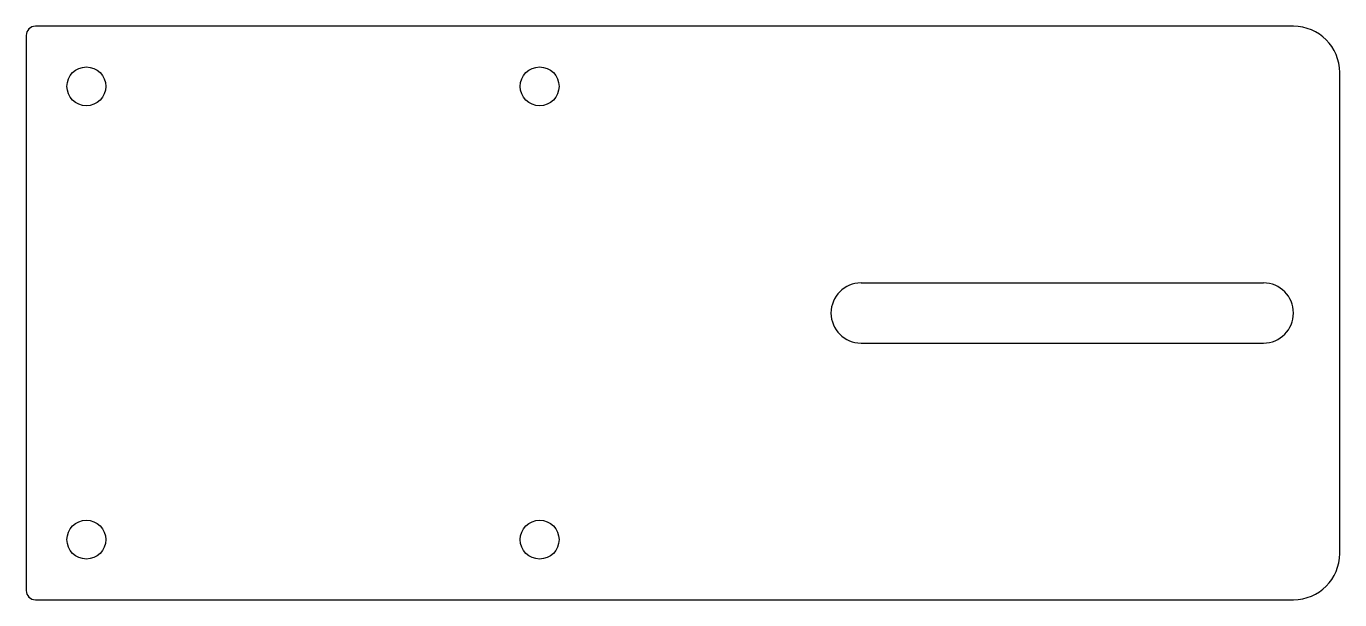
# Model space of a CAD drawing. Extents: x 0 to 142, y 0 to 62.
import ezdxf

# ---------------------------------------------------------------- set-up
doc = ezdxf.new("R2010")
doc.units = 0
doc.header["$MEASUREMENT"] = 0
doc.layers.get('0').update_dxf_attribs({"linetype": 'CONTINUOUS'})

msp = doc.modelspace()

# ---------------------------------------------------------------- linework, layer by layer
for p, q in [((137, 62), (1, 62)), ((0, 61), (0, 1)), ((142, 5), (142, 57)), ((90.25, 34.25), (133.75, 34.25)), ((90.25, 27.75), (133.75, 27.75)), ((1, 0), (137, 0))]:
    msp.add_line(p, q)
for centre in [(6.5, 55.5), (55.5, 55.5), (6.5, 6.5), (55.5, 6.5)]:
    msp.add_circle(centre, 2.1)
for centre, radius, start, end in [((1, 61), 1, 90, 180), ((137, 57), 5, 0, 90), ((90.25, 31), 3.25, 90, 270), ((133.75, 31), 3.25, 270, 90), ((137, 5), 5, 270, 0), ((1, 1), 1, 180, 270)]:
    msp.add_arc(centre, radius, start, end)

doc.saveas('drawing.dxf')
